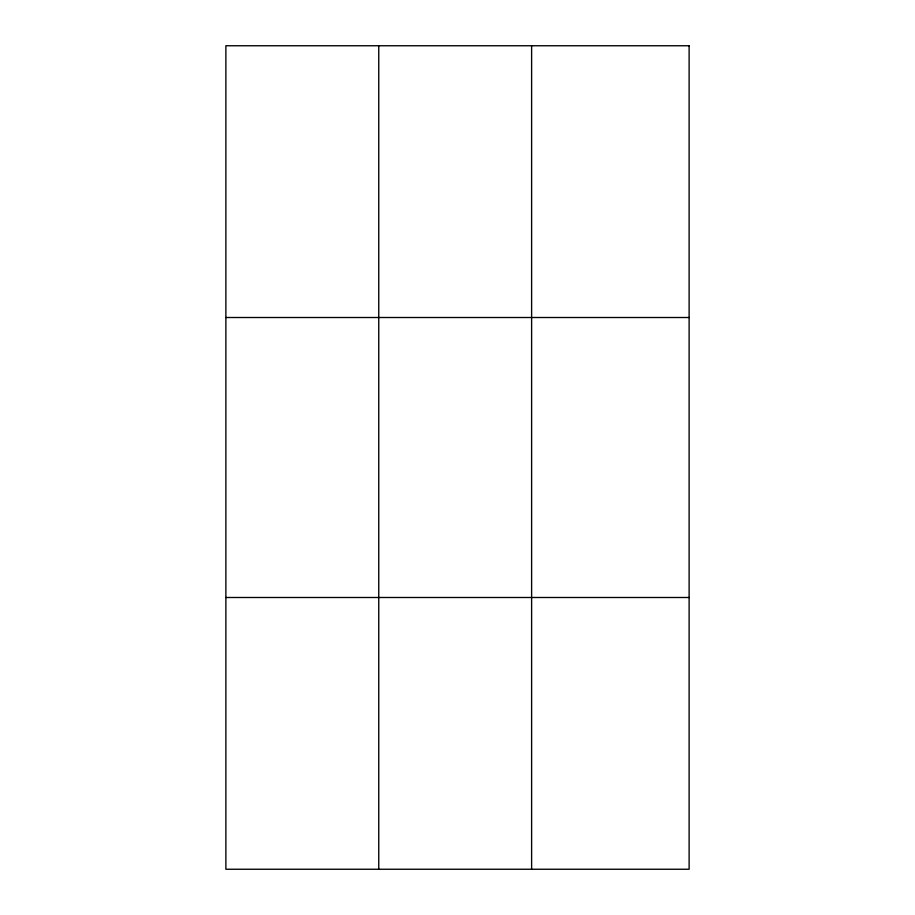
<?xml version="1.0" encoding="UTF-8"?>
<svg xmlns="http://www.w3.org/2000/svg" width="915" height="915" viewBox="0 0 915 915"><rect width="100%" height="100%" fill="white"/><g stroke="black" fill="none" stroke-linecap="round" stroke-linejoin="round"><path stroke-width="1.37" d="M378.753 869.25L378.753 45.75M531.615 869.25L531.615 45.75M225.879 317.505L689.121 317.505M225.879 597.495L689.121 597.495M689.121 45.75L689.121 869.25L225.879 869.25L225.879 45.75L689.121 45.75"/></g></svg>
